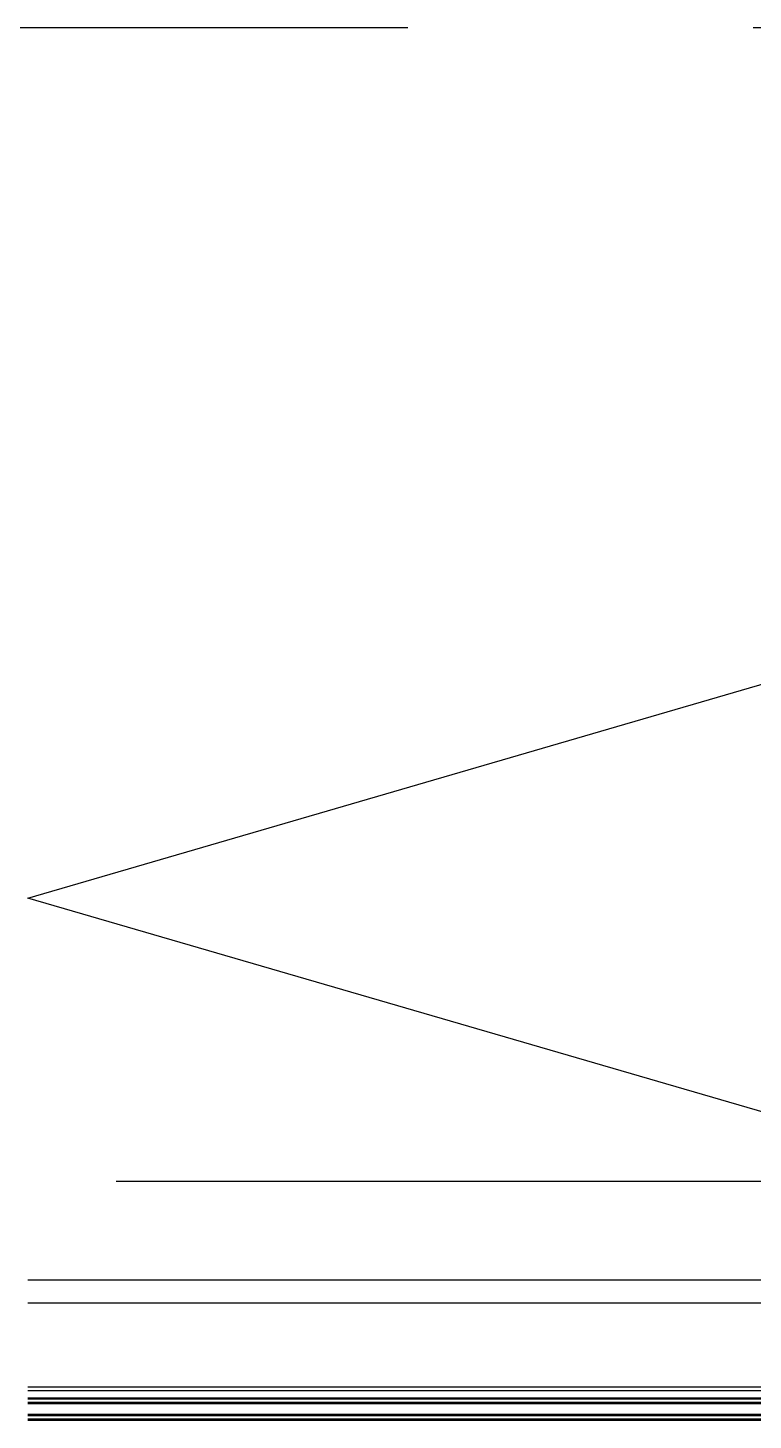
# Model space of a CAD drawing. Extents: x -163002 to 22103, y -98847 to 51643.
# Drawn here: x -111750 to -110962, y 34538 to 36050 of the extents above; entities that cross this region are included whole.
import ezdxf

# ---------------------------------------------------------------- set-up
doc = ezdxf.new("R2010")
doc.units = 0
doc.header["$LTSCALE"] = 1000
doc.header["$MEASUREMENT"] = 0
doc.linetypes.add('S2108a$0$HIDDEN', pattern=[0.375, 0.25, -0.125])
doc.layers.get('0').update_dxf_attribs({"linetype": 'CONTINUOUS'})
for name, color, linetype in [('S2108a$0$AR-03-001-4$0$hatch', 8, 'CONTINUOUS'), ('S2108a$0$buila', 14, 'S2108a$0$HIDDEN'), ('S2108a$0$glass-p', 1, 'CONTINUOUS')]:
    doc.layers.add(name, color=color, linetype=linetype)

# ---------------------------------------------------------------- blocks, each defined once
blk = doc.blocks.new('S2108a')
at = {"layer": 'S2108a$0$AR-03-001-4$0$hatch'}
blk.add_lwpolyline([(-108796.9, 34797.1), (-111653.9, 34797.1)], dxfattribs=at)
at = {"layer": 'S2108a$0$buila', "ltscale": 3}
blk.add_line((-105712.4, 36050.092), (-132749.9, 36050.1), dxfattribs=at)
at = {"layer": 'S2108a$0$glass-p'}
for p, q in [((-111749.895, 35105.045), (-110369.897, 35507.08)), ((-110375.137, 34704.537), (-111749.895, 35105.045)), ((-110434.897, 34690.106), (-111749.895, 34690.106)), ((-110434.897, 34665.106), (-111749.895, 34665.106)), ((-110314.897, 34574.106), (-111749.895, 34574.106)), ((-110314.897, 34570.106), (-111749.895, 34570.106)), ((-111749.895, 34561.106), (-110290.897, 34561.106)), ((-110290.897, 34557.106), (-111749.895, 34557.106)), ((-111749.895, 34543.106), (-110290.897, 34543.106)), ((-110290.897, 34539.106), (-111749.895, 34539.106))]:
    blk.add_line(p, q, dxfattribs=at)
for points in [[(-111749.895, 34556.106), (-110291.897, 34556.106), (-110290.897, 34557.106), (-110290.897, 34561.106), (-110291.897, 34562.106), (-111749.895, 34562.106)], [(-111749.895, 34538.106), (-110291.897, 34538.106), (-110290.897, 34539.106), (-110290.897, 34543.106), (-110291.897, 34544.106), (-111749.895, 34544.106)]]:
    blk.add_lwpolyline(points, dxfattribs=at)

msp = doc.modelspace()

# ---------------------------------------------------------------- block references
msp.add_blockref('S2108a', (0, 0))

doc.saveas('drawing.dxf')
